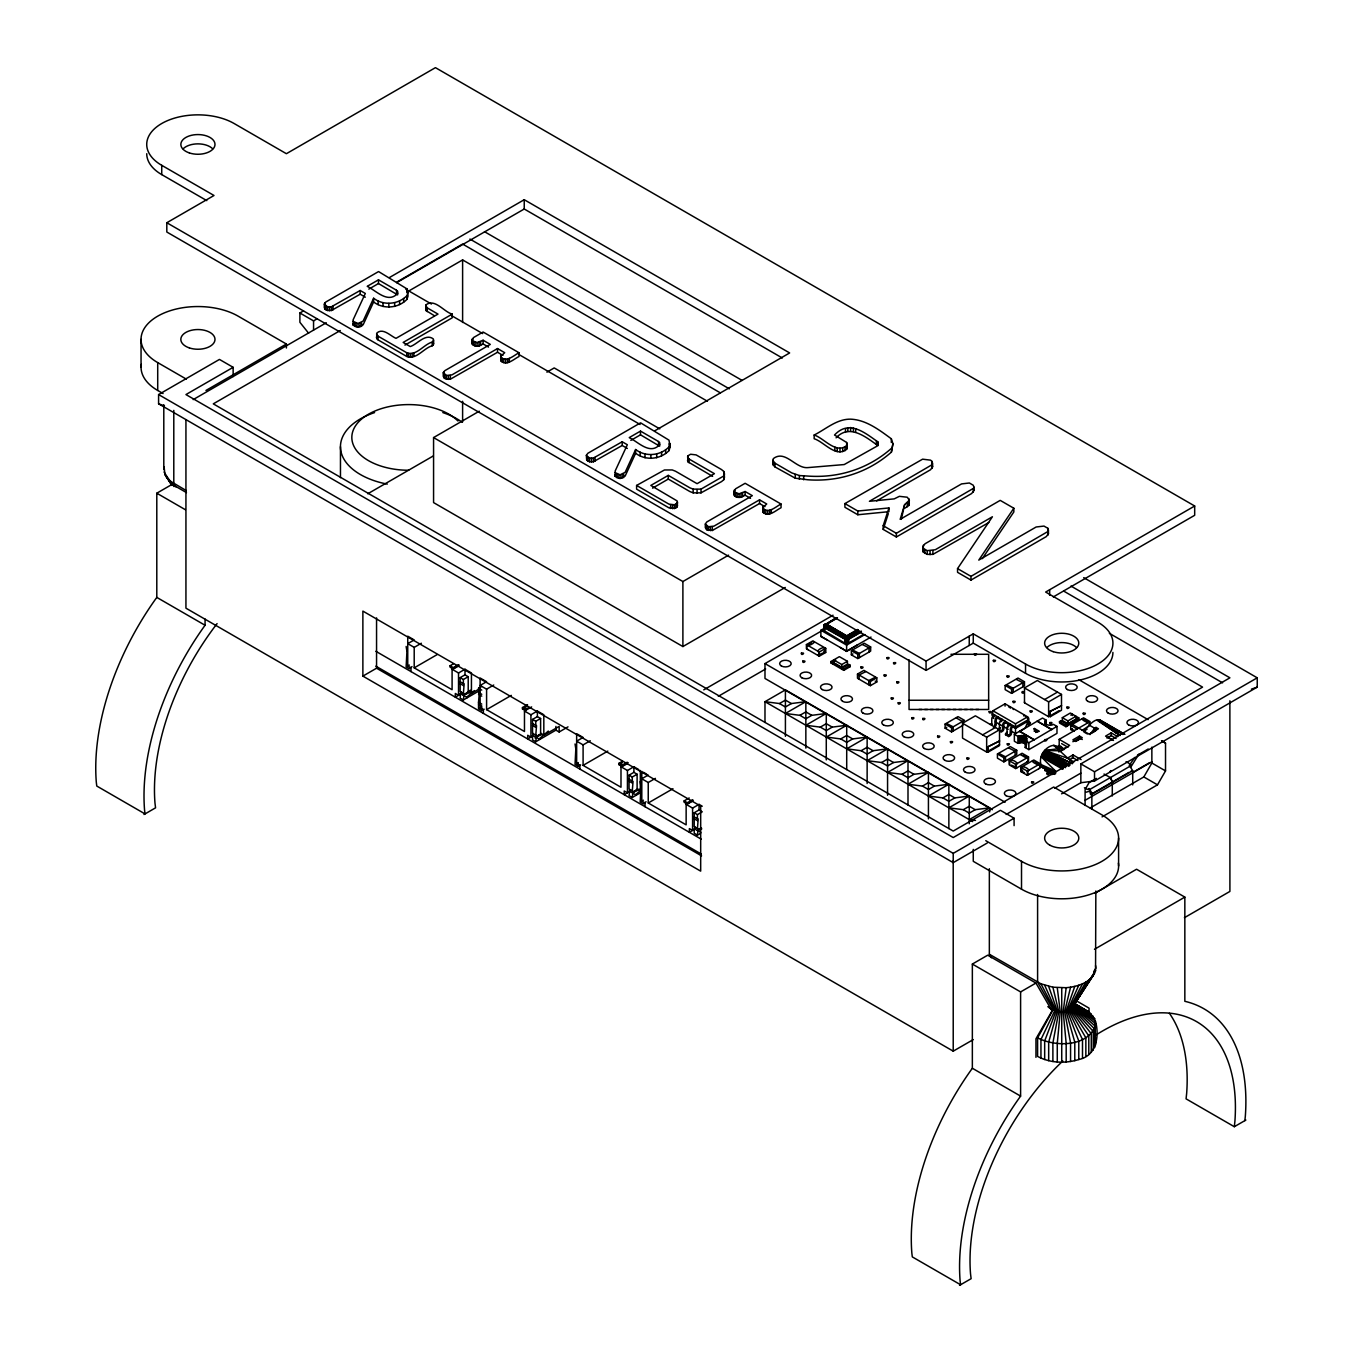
<?xml version="1.0" encoding="UTF-8"?>
<svg xmlns="http://www.w3.org/2000/svg" width="1353" height="1353" viewBox="0 0 1353 1353"><rect width="100%" height="100%" fill="white"/><g stroke="black" fill="none" stroke-linecap="round" stroke-linejoin="round"><path stroke-width="1.5" d="M859.29 631.699L845.963 638.362L824.078 625.272L826.582 624.223L846.623 635.792C850.056 637.804 849.633 645.888 844.576 643.013L823.689 630.397M1061.598 793.839L1080.844 782.727L1080.861 763.887L1229.911 677.819L1070.967 586.069M1085.089 805.458L1085.089 789.543L1089.114 782.575L1096.353 778.381M1052.042 771.836L1052.042 774.626L1044.804 770.449L1044.82 766.965M373.614 301.956L363.145 324.788L358.038 327.24L353.099 325.041L353.167 319.714L365.327 293.466L360.186 290.489L331.384 306.81L327.46 306.776L324.348 304.07L325.819 302.007L378.569 271.564L406.999 288.899L408.065 295.986L406.949 299.368C398.323 308.298 383.508 309.6 373.614 301.956L373.614 298.252C383.508 305.879 398.323 304.577 406.949 295.647L408.065 292.265M353.099 325.041L353.167 323.435M635.622 453.238L625.154 476.053L620.046 478.505L615.108 476.307L615.175 470.996L627.335 444.731L622.194 441.771L593.392 458.075L589.485 458.041L586.356 455.335L587.845 453.289L640.578 422.829L669.008 440.165L670.09 447.251L668.974 450.634C660.332 459.563 645.533 460.866 635.622 453.238L635.622 449.517C645.533 457.162 660.332 455.86 668.974 446.913L670.09 443.547M615.108 476.307L615.175 474.7M994.996 725.208L995.013 720.456A2.841 1.641 -60 0 1 996.755 717.445L997.821 716.819L996.231 719.813L996.214 724.481A1.996 1.15 -60 0 1 994.793 726.916M999.427 727.762L999.444 723.009A2.841 1.641 -60 0 1 1001.169 719.999L1002.235 719.373L1000.865 721.826M1007.055 732.176L1007.089 727.424A2.841 1.641 -60 0 1 1008.814 724.413L1009.879 723.787L1008.763 725.885M1008.273 727.035L1008.678 726.003M861.387 631.986L848.669 639.326L845.879 639.766L824.535 627.758L826.582 624.223L824.755 624.325L823.825 625.746L836.458 617.644M825.009 624.156L824.535 631.428M824.535 627.758C824.67 625.965 826.294 622.346 825.55 625.12L846.251 636.908L858.546 630.397M825.55 623.936L824.248 625.221L824.214 631.208M824.214 627.538C825.245 625.086 825.804 622.566 825.262 625.526L846.132 637.381L858.834 630.802M859.087 631.242L846.048 637.872L824.366 624.951L823.74 626.304L826.582 624.223L823.791 627.014L824.434 624.731M406.915 651.351L406.137 646.446M479.3 693.142L478.522 688.237L481.753 686.377M575.82 748.869L575.042 743.964M629.855 789.577L629.06 795.632L632.274 797.492L639.884 793.095M640.967 786.482L640.189 781.577M1169.398 1013.296A187.678 108.358 -60 0 1 1186.666 1093.292L1186.074 1098.856L1234.325 1126.711L1234.917 1121.147A187.678 108.358 -60 0 0 1094.459 1035.958M1244.861 1120.622L1245.335 1116.191A202.46 116.899 -60 0 0 1184.839 1001.305L1184.839 897.107L1136.571 869.235L1095.017 893.234M171.932 485.456L164.965 474.565L164.085 466.886M1037.599 894.485L1037.599 982.109L1053.158 1009.659L1037.599 1037.836L1037.599 1056.405C1050.097 1063.137 1065.386 1063.695 1078.781 1059.534C1096.387 1055.932 1099.549 1036.449 1095.558 1021.329L1072.963 1004.467C1071.119 1015.477 1053.953 1012.534 1047.848 1006.598M1093.258 1050.013L1093.258 1031.443L1072.185 1007.833L1095.558 970.744L1095.845 891.001M1037.599 1037.836C1055.526 1047.273 1089.537 1047.154 1095.845 1023.9L1073.047 1005.33M1093.258 975.716C1086.848 983.868 1076.075 986.794 1066.181 987.707L1063.204 1011.807L1066.181 1043.434L1066.181 1062.004M1073.014 762.923L1053.699 745.351C1066.891 753.3 1067.957 748.513 1053.699 745.351C1044.093 746.163 1035.603 761.282 1043.603 768.132M1070.561 987.216L1064.659 1011.638L1070.561 1042.926L1070.561 1061.513M994.979 725.276L993.39 727.728M999.377 727.897L997.821 730.282L999.224 729.47M1007.055 732.244L1005.465 734.696L1008.678 736.556L1010.082 735.744A1.996 1.15 -60 0 0 1011.486 733.309L1011.52 728.641L1013.093 725.648L1012.027 726.273A2.841 1.641 -60 0 0 1010.302 729.267L1010.15 734.29M993.795 718.443L992.189 714.959L992.95 710.782L1005.059 703.797L1027.603 716.819L1028.381 720.997L1025.168 727.965L1014.361 734.307L1014.361 741.258L1017.98 743.355L1022.039 742.493L1026.234 744.201M412.022 666.589L409.367 668.788L406.137 666.928L406.949 651.097M481.753 704.067L478.522 702.207L479.334 692.888M580.674 764.902L578.255 766.305L575.042 764.445L575.837 748.615M646.058 801.72L643.402 803.919L640.189 802.058L640.984 786.228M500.711 356.279L504.72 352.71L497.515 348.55L451.987 374.849L446.473 375.474L443.31 372.751L444.782 370.688L490.31 344.406L483.122 340.246L477.051 342.546L472.383 340.736L473.499 337.573L483.122 332.026L519.045 352.761L519.045 356.482C513.971 358.9 506.901 366.24 501.1 361.133L500.711 356.279L501.1 361.133M500.711 359.983L501.067 355.146M762.737 507.544L766.728 503.992L759.54 499.832L713.995 526.114L708.482 526.74L705.336 524.034L706.79 521.97L752.336 495.672L745.131 491.511L739.076 493.811L734.408 492.018L735.508 488.856L745.131 483.292L781.053 504.043L781.053 507.747C775.979 510.182 768.91 517.506 763.126 512.398L762.737 507.544L763.126 508.694C768.91 513.802 775.979 506.462 781.053 504.043M762.737 511.265L764.157 509.202M844.915 503.587L922.611 459.174L930.56 460.155L932.099 461.474L932.099 464.688L869.421 501.303L894.248 498.868L899.39 496.331L907.254 497.227L909.334 500.17L904.65 504.601L900.168 519.332L961.543 483.917L969.374 482.987L973.281 485.253L973.788 486.86L973.788 490.581L971.708 493.49L896.362 536.989L883.205 529.412L883.205 525.691L888.938 507.95L857.819 511.028L844.915 503.587L844.915 507.29L857.819 514.749L888.938 511.671L888.938 507.95M901.284 519.366L904.65 504.601M823.96 625.357L823.791 630.684M823.689 630.109L824.535 629.077M1026.69 738.738L1025.219 740.565L1028.838 742.662L1034.064 739.871L1019.587 731.28L1034.064 739.634M1019.587 731.516L1042.503 718.054L1046.123 720.134C1041.421 723.94 1050.554 726.899 1053.361 724.312L1056.981 726.409L1056.981 733.377L1028.838 749.63L1025.219 747.532L1025.219 736.387L1022.039 735.542L1017.98 736.387L1014.361 734.307M502.927 355.382L497.515 352.27L450.346 379.195L446.473 379.195L443.716 377.605L444.782 374.409M687.493 456.942L688.998 459.005L714.418 473.685L697.099 483.681L675.485 471.216L672.238 469.948L664.441 469.981L636.603 485.439L636.603 489.16L668.957 507.849L674.437 508.491L677.193 506.901L677.16 500.948L650.827 485.439L668.281 475.377L689.895 487.841L693.176 489.126L700.989 489.143L723.804 475.968L723.77 471.47L721.538 469.576L696.119 454.896L690.622 454.253L687.882 455.843L687.865 461.762L712.608 476.357M677.193 506.901L677.549 502.064M764.935 506.665L759.54 503.536L712.354 530.477L706.875 529.835L705.691 526.621M652.569 488.162L668.281 479.08L689.895 491.562L693.176 492.847L700.989 492.864L721.623 481.55L723.804 479.689L724.515 473.719M876.626 500.881L930.56 469.728L932.606 466.802L932.606 463.081M891.39 452.122L892.946 443.615L891.323 438.795C879.332 429.983 866.089 419.802 850.614 419.159C836.678 418.94 825.956 429.155 814.168 435.023L814.168 438.744C823.977 441.754 835.63 457.923 846.64 449.348L846.674 442.482L834.513 435.023C849.075 419.515 864.398 432.402 877.962 441.974L877.911 445.188L876.27 446.558L844.221 464.553L807.64 467.631C795.395 468.612 785.247 449.399 773.307 458.633L772.783 463.944L774.897 466.87L795.26 478.184L807.64 479.757C838.471 482.023 868.136 472.603 891.39 452.122L892.946 443.615M883.205 529.412L888.312 513.65M365.327 297.17L360.186 294.21L331.384 310.513L327.46 310.48L324.72 308.89L325.819 305.727M434.414 315.739L426.127 310.649L426.127 304.713C435.108 298.252 444.122 312.154 452.24 314.099L452.24 317.803L404.953 345.1M425.755 309.549L427.244 307.486M425.755 305.829L427.244 307.875L438 314.099L396.023 338.335C390.51 336.068 383.203 327.595 376.929 332.923L376.54 337.776L377.977 339.84L406.695 356.431C416.284 360.253 423.743 347.992 432.199 345.81L433.315 344.88L433.315 338.926C425.485 332.923 417.231 344.44 410.247 346.554L403.143 342.444L452.24 314.099M433.315 344.88L433.687 340.043M488.518 347.078L483.122 343.95L478.979 346.047L475.14 346.047L472.383 344.457L472.383 342.224M750.526 498.344L745.131 495.232L741.004 497.312L737.148 497.312L734.408 495.722L735.508 492.56M772.783 463.944L773.307 462.354M1013.837 508.238L978.777 560.108L1036.161 526.994L1043.992 526.08L1047.915 528.33L1047.915 531.509L970.98 576.361L957.552 568.598L992.409 516.761L935.278 549.741L927.228 550.654L923.287 548.388L922.78 546.781L924.978 543.805L1000.205 500.373L1013.837 508.238L1013.837 511.958L982.295 558.637M957.552 568.598L957.552 572.319L970.98 580.082L1046.326 536.583L1048.44 533.64L1048.44 529.919M904.65 508.305L908.81 505.481L909.334 500.17M973.264 492.171L973.788 486.86M993.051 717.817L993.795 716.819M1074.789 986.388L1066.063 1011.367L1074.789 1042.098L1074.789 1060.684M687.493 460.663L687.882 459.546M846.64 449.348L847.181 444.055M988.823 522.529L932.91 554.375L927.228 554.375L923.287 552.109L923.338 545.174M376.54 337.776L376.929 336.643M1138.82 754.213L1130.719 767.219M1078.781 985.238L1067.382 1010.995L1078.781 1040.964L1078.781 1059.534M373.614 298.252L363.145 321.067L358.038 323.519L353.099 321.321M635.622 449.517L625.154 472.332L620.046 474.802L615.108 472.603M535.061 737.977L539.323 734.527M1082.501 983.817L1068.616 1010.522L1082.501 1039.527L1082.501 1058.114M1044.804 770.449L1046.41 767.625M1092.497 793.873L1089.047 788.562L1090.619 794.532L1092.497 793.873L1132.715 770.669L1129.248 765.341L1134.879 757.443M1090.197 807.944L1143.826 776.943L1151.86 763.024L1151.86 747.127M1102.069 816.874L1157.491 784.841L1165.525 770.906L1165.525 743.101L1161.5 740.717M1085.85 982.109L1069.733 1009.947L1085.85 1037.836L1085.85 1056.405M1075.229 1001.795L1079.559 994.709M1093.681 971.725L1095.845 968.173L1095.558 965.602M1088.793 980.164L1070.713 1009.304L1088.793 1035.891L1088.793 1054.477M826.226 624.054L824.078 625.526M1086.51 984.916L1072.963 1006.175L1095.558 1026.47M1088.776 981.382L1095.558 970.744M1091.279 978.033L1071.542 1008.594L1091.279 1033.76L1091.279 1052.33M1094.695 973.281L1072.658 1007.021L1094.695 1029.007L1094.695 1047.577M479.943 690.402L463.369 699.975L464.164 693.7L460.155 691.586L460.155 677.633L464.992 674.843L468.206 676.703L468.206 691.586L471.436 693.463L479.943 688.542M539.796 739.431L535.771 741.765L536.549 735.491L532.541 733.377L532.541 719.424L537.378 716.633L540.608 718.494L540.608 733.377L543.821 735.254L559.144 726.409L559.144 731.99L555.914 730.13L539.796 739.431L532.541 735.254L533.234 733.444M632.274 797.492L633.052 791.217L629.06 789.103L629.06 775.151L633.897 772.343L637.111 774.22L637.111 789.103L640.341 790.964L640.341 770.483M694.901 826.784C693.548 832.264 706.723 830.827 697.421 835.105L698.199 828.814L694.207 826.717L694.207 812.764L699.044 809.957L702.258 811.817L697.421 814.624L694.207 812.764M1101.443 722.079C1097.283 714.418 1086.138 727.965 1083.939 731.973L1087.338 733.935M1089.994 734.611L1094.628 728.218L1096.031 727.407L1098.45 728.793L1089.114 734.189L1072.337 724.379L1071.119 725.529M1056.964 748.192L1059.196 745.418L1059.196 739.381L1090.028 721.589L1083.601 717.868L1070.73 725.309L1070.73 729.487L1073.944 731.33M1059.196 745.418L1061.615 746.822L1060.566 748.108L1061.615 747.516L1064.507 749.19M1092.649 732.649L1096.031 730.197L1096.031 727.407M823.96 625.864L837.473 617.932M1024.272 692.533C1021.058 694.952 1021.058 689.709 1024.272 692.11M1025.219 747.532C1027.384 745.469 1027.384 738.45 1025.219 736.387M466.802 697.083L474.413 690.571M539.204 738.873L548.32 731.06M635.707 794.6L640.273 790.693M636.603 485.439L668.957 504.128L674.437 504.77L677.193 503.181M891.39 448.401C868.136 468.882 838.471 478.319 807.64 476.053L799.386 475.546L791.776 472.907L774.897 463.149L772.783 460.223M973.264 488.45L896.362 533.285L883.205 525.691M376.54 334.056L377.977 336.136L406.695 352.71C416.284 356.532 423.743 344.288 432.199 342.106L433.315 341.159M814.168 435.023C823.977 438.034 835.63 454.202 846.64 445.644M463.369 695.324L470.269 690.233M637.5 789.002L632.494 792.74L640.257 789.154M697.421 830.438L700.972 827.867M463.369 693.463L464.164 683.925L460.155 681.811M463.369 699.975L460.155 698.114L460.849 691.654M484.171 709.175L481.753 710.579L478.522 708.718L478.522 702.207M535.771 735.254L536.549 725.715L532.541 723.618M632.274 790.964L633.052 781.442L629.06 779.328M697.421 828.577L698.199 819.055L694.207 816.941M824.248 625.221L836.78 617.661M825.871 623.953L846.369 636.485L858.225 630.041M1010.048 734.375L1008.678 735.153L1005.465 733.309M463.775 694.952L470.962 690.52M536.16 736.759L541.555 733.427M632.68 792.469L638.075 789.137M697.827 830.082L701.412 827.867M1112.91 652.417A51.177 29.546 0 0 1 1081.318 679.713A51.177 29.546 0 0 1 1025.54 673.304L973.264 643.132L926.061 670.378L166.808 232.023L166.808 222.738L214.011 195.492L161.734 165.32A51.177 29.546 0 0 1 161.734 123.512A51.177 29.546 0 0 1 234.12 123.512L286.396 153.701L435.446 67.65L1194.682 506.005L1194.682 515.29L1053.294 596.927M987.25 843.004L953.222 862.639L158.589 403.82L158.589 394.569L219.457 359.424L233.139 367.323L233.139 376.557M308.602 333.193L299.892 322.285L299.892 313L303.529 310.886M378.485 279.834L367.204 286.329C376.185 290.641 387.939 304.002 397.647 293.415L396.53 290.252L378.485 279.834L378.485 283.538L397.647 294.903L397.647 291.183M233.139 367.323L185.936 394.569L953.222 837.558L1000.425 810.312L1014.09 818.21L1014.09 825.634M299.892 313L313.558 320.881L317.194 318.784M368.828 289.119L378.485 283.538M389.326 277.602L524.237 199.703L789.645 352.947L654.734 430.829M205.96 390.459L286.396 344.034L286.396 348.009M193.191 399.609L326.293 322.758M397.19 281.83L462.608 244.064L720.202 392.776M396.615 282.676L524.237 209.005L782.322 358.004M340.296 330.521L213.284 403.854L953.222 831.063L1202.563 687.121L1109.375 633.322M407.845 291.538L462.608 259.911L707.433 401.249M205.064 619.014L205.064 625.255A202.46 116.899 -60 0 0 144.551 810.024L145.025 813.914L96.773 786.042L96.3 782.152A202.46 116.899 -60 0 1 156.796 597.4L156.796 493.202L172.152 484.34L186.46 492.593M501.1 357.412C506.901 362.519 513.971 355.179 519.045 352.761M785.264 587.439L682.893 646.548L433.569 502.589L433.569 437.577L479.266 411.194M546.9 372.16L554.206 367.931L659.774 428.867M367.762 493.777L433.332 455.927M640.493 431.1L629.23 437.611C638.193 441.907 649.947 455.268 659.655 444.68L658.539 441.518L640.493 431.1L640.493 434.82L659.655 446.186L659.655 442.465M586.356 455.335L586.728 460.172L589.485 461.762L593.392 461.796L622.194 445.475L627.335 448.452M630.836 440.401L640.493 434.82M362.875 676.111L700.685 871.146L700.685 806.134L362.875 611.099L362.875 676.111L376.557 668.213L701.581 855.874M410.974 671.578L410.974 667.858L407.743 665.997L407.743 636.198L414.204 639.935L407.743 643.656L414.204 647.377L421.358 643.233M144.01 814.506L155.561 807.826L154.969 802.955A187.678 108.358 -60 0 1 217.089 623.598M407.743 665.997L409.367 665.067M414.204 647.377L414.204 667.858L437.154 654.598M836.086 437.831C849.481 423.404 866.038 437.137 877.962 445.678L877.962 441.974M458.363 666.099L453.306 669.025L450.075 667.164L450.075 665.761L453.441 663.816M450.075 665.761L453.306 667.621L458.363 664.695M414.204 667.858L452.088 689.726L452.088 669.245L459.259 665.118M452.088 669.245L458.532 672.982L464.992 669.245L471.436 672.982L471.436 693.463M460.155 677.633L463.369 679.494L468.206 676.703M460.155 694.393L455.318 697.184L455.318 693.463L458.532 695.324L458.532 672.982M471.351 691.654L463.589 695.222M483.359 713.369L483.359 709.649L480.129 707.788L480.129 677.988L486.59 681.726L480.129 685.447L486.59 689.167L493.744 685.024M433.569 437.577L682.893 581.536L728.591 555.153M480.129 707.788L481.753 706.858L481.753 710.579M486.59 689.167L486.59 709.649L511.316 695.374M529.057 707.467L525.691 709.412L525.691 710.815L522.461 708.955L522.461 707.551L527.518 704.625M522.461 708.955L527.518 706.029M486.59 709.649L524.474 731.516L524.474 711.035L531.644 706.909M524.474 711.035L530.917 714.773L537.378 711.035L543.821 714.773L543.821 735.254M532.541 719.424L535.771 721.284L540.608 718.494M533.15 735.829L527.704 738.975L527.704 735.254L530.917 737.114L530.917 714.773M541.944 734.476L535.974 737.013M559.144 731.99L568.006 726.865M579.879 769.096L579.879 765.375L576.649 763.515L576.649 733.715L583.092 737.436L576.649 741.173L583.092 744.894L590.263 740.751M576.649 763.515L578.255 762.585L578.255 766.305M703.746 689.861L833.042 615.209M824.569 625.001L837.118 617.763M583.092 744.894L583.092 765.375L607.818 751.101M827.309 640.003L820.882 636.519L820.882 630.261L824.535 628.147M992.375 809.737L764.986 678.462L764.986 663.596L824.721 629.111M806.405 644.586L812.849 640.882L825.719 648.307L825.719 652.484L819.275 656.205L806.405 648.764L806.405 644.586L819.275 652.028L825.719 648.307M718.308 696.305L765.663 668.974M808.418 644.366L811.648 642.506M627.251 763.616L622.194 766.525L618.981 764.665L618.981 763.278L622.346 761.333M618.981 764.665L622.346 762.72M618.981 763.278L622.194 765.138L627.251 762.213M857.514 629.5L845.913 636.333L844.576 643.013M857.87 629.737L846.91 636.062L848.28 643.199M583.092 765.375L620.993 787.243L620.993 766.762L628.164 762.635M817.669 655.275L823.706 652.721M861.252 631.107L845.913 638.853L823.96 626.168M861.354 631.563L848.635 638.904L845.879 639.326L823.994 626.862M620.993 766.762L627.437 770.483L633.897 766.762L638.734 769.553M848.669 643.013L863.197 634.608M820.882 630.261L846.623 645.11L864.905 634.557M871.028 637.06L846.623 651.148L820.882 636.299M840.179 647.427L846.623 651.385L857.278 644.992M842.192 669.431L842.192 668.027L848.619 664.323L850.225 665.253L850.225 666.64L843.798 670.361L830.928 662.919L830.928 661.532L839.367 656.662L847.418 661.296L847.418 664.086L841.786 667.333L833.736 662.699L833.736 659.909L841.786 664.543L847.418 661.296M629.06 775.151L632.274 777.011L637.111 774.22M851.358 650.658L864.229 643.233L870.655 646.954L870.655 651.131L857.785 658.556L851.358 654.852L851.358 650.658L857.785 654.378L870.655 646.954M830.928 662.919L835.748 660.146M989.703 811.918L989.703 807.826L785.416 689.878L764.986 701.683L764.986 722.451M851.358 654.852L852.965 653.922M648.239 775.049L641.796 778.77L648.239 782.508L655.41 778.364M972.689 821.592L764.986 701.683L779.463 703.543L785.416 700.11L791.37 703.543L805.847 701.683L805.847 718.105M629.06 791.894L624.223 794.685L624.223 790.964L627.437 792.824L627.437 770.483M830.928 661.532L843.798 668.957L850.225 665.253M791.37 703.543L785.416 706.976L779.463 703.543M805.847 701.683L785.416 713.471L799.894 715.331L805.847 718.764L811.8 715.331L826.277 713.471L826.277 759.912M857.481 674.082L863.924 670.361L876.795 677.785L876.795 681.98L870.351 685.683L857.481 678.259L857.481 674.082L870.351 681.506L876.795 677.785M641.796 771.328L641.796 801.128L643.402 800.181M799.894 715.331L805.847 711.898L811.8 715.331M648.239 782.508L648.239 802.989L672.965 788.714M826.277 713.471L805.847 725.276L820.324 727.119L826.277 730.569L832.23 727.119L846.707 725.276L846.707 769.637M166.808 222.738L926.061 661.093L973.264 633.847L1025.54 664.019A51.177 29.546 0 0 0 1097.926 664.019A51.177 29.546 0 0 0 1097.926 622.228L1045.649 592.056L1194.682 506.005M692.398 801.23L687.341 804.139L684.128 802.278L684.128 800.891L689.184 797.966M684.128 800.891L687.341 802.752L692.398 799.826M648.239 802.989L686.14 824.856L686.14 804.375L693.311 800.249M820.324 727.119L826.277 723.686L832.23 727.119M686.14 804.375L692.584 808.096L699.044 804.375L702.258 806.236M846.707 725.276L826.277 737.064L840.754 738.924L846.707 742.357L852.661 738.924L867.138 737.064L867.138 753.486M840.754 738.924L846.707 735.491L852.661 738.924M694.799 829.169L689.37 832.298L689.37 828.577L692.584 830.438L692.584 808.096M701.818 828.848L697.641 830.353M867.138 737.064L846.707 748.852L861.184 750.712L867.138 754.145L873.091 750.712L887.568 748.852L887.568 795.293M861.184 750.712L867.138 747.279L873.091 750.712M887.568 748.852L867.138 760.657L881.615 762.517L887.568 765.95L893.521 762.517L907.998 760.657L907.998 805.018M1005.161 685.481L1018.031 678.039L1024.475 681.76L1024.475 685.937L1011.604 693.362L1005.161 689.658L1005.161 685.481L1011.604 689.184L1024.475 681.76M945.138 724.041L958.009 716.616L964.452 720.32L951.582 727.745L945.138 724.041L945.138 728.218L951.582 731.939L962.846 725.428M881.615 762.517L887.568 759.067L893.521 762.517M945.138 728.218L946.745 727.288M999.529 744.607L986.658 752.048L962.524 738.112L962.524 723.246L975.395 715.822L1001.034 730.755L1001.034 732.142L1002.438 731.33A1.996 1.15 -60 0 0 1003.841 728.895L1003.909 724.092L1005.465 722.62L1015.511 728.421L1028.381 720.997M1059.078 710.68L1048.626 716.718L1024.492 702.782L1024.492 687.933L1037.362 680.508L1061.496 694.427L1061.496 710.224L1050.232 716.718L1049.421 711.712L1061.496 705.674L1049.421 711.712M907.998 760.657L887.568 772.445L902.045 774.305L907.998 777.738L913.951 774.305L928.429 772.445L928.429 788.867M1024.492 702.782L1024.492 701.869M902.045 774.305L907.998 770.872L913.951 774.305M990.176 724.481L991.766 723.415L991.8 718.595A2.841 1.641 -60 0 1 993.525 715.585L994.607 714.959L994.607 716.346L992.189 714.959M982.633 734.865L995.504 727.44M1044.601 699.535L1057.471 692.11M962.524 723.246L986.658 737.182L999.529 729.757L999.529 745.537L988.265 752.048L987.453 747.025L999.529 740.987L987.453 747.025M1024.492 687.933L1048.626 701.869L1061.496 694.427M928.429 772.445L907.998 784.25L922.475 786.093L928.429 789.543L934.382 786.093L948.859 784.25L948.859 800.672M1001.034 730.755L1002.624 729.69L1002.658 724.87A2.841 1.641 -60 0 1 1004.383 721.859L1005.465 721.234L1005.465 722.62M992.95 710.782L1015.511 723.804L1027.603 716.819M1028.381 719.61L1015.511 727.035L992.189 713.572M1005.465 734.696L1006.869 733.884A1.996 1.15 -60 0 0 1007.224 733.614M1027.57 724.007A1.996 1.15 -60 0 0 1028.99 724.836L1030.394 722.62L1028.957 723.449M922.475 786.093L928.429 782.66L934.382 786.093M997.432 753.993L1010.302 746.568L1016.746 750.289L1016.746 754.467L1003.875 761.891L997.432 758.17L997.432 753.993L1003.875 757.714L1016.746 750.289M1062.325 717.665L1067.957 720.912L1075.99 716.261L1075.99 719.052L1067.957 723.703L1062.325 720.456L1062.325 717.665L1070.358 713.014L1078.815 717.902L1078.815 719.289L1065.944 726.713L1059.5 723.009L1059.5 721.606L1061.107 720.675L1067.551 724.396L1067.551 725.783M948.859 784.25L928.429 796.038L942.906 797.898L948.859 801.331L954.795 797.898L969.272 796.038L969.272 823.774M1070.764 715.111L1072.371 714.181L1072.371 715.568M1037.277 721.064L1051.755 729.419L1056.981 726.409M1034.064 739.871L1051.755 729.419M1059.5 721.606L1065.944 725.326L1078.815 717.902M942.906 797.898L948.859 794.465L954.795 797.898M1009.237 760.69L1022.09 753.249L1028.534 756.97L1028.534 761.147L1015.663 768.572L1009.237 764.868L1009.237 760.69L1015.663 764.394L1028.534 756.97M1070.73 729.487L1072.337 728.557M1089.622 722.282C1088.353 723.94 1079.254 718.68 1083.195 718.561L1089.622 722.282L1089.622 725.529L1081.977 730.417M1011.232 765.088L1017.27 767.658M969.272 796.038L948.859 807.826L963.336 809.686L969.272 813.119L975.225 809.686L989.703 807.826L969.272 819.63L975.479 820.425M1020.923 767.439L1033.777 759.997L1040.22 763.718L1040.22 767.895L1027.35 775.32L1020.923 771.616L1020.923 767.439L1027.35 771.142L1040.22 763.718M1083.804 731.127L1087.034 729.267M1033.388 760.69C1029.447 760.809 1038.546 766.069 1039.814 764.411L1039.814 767.658L1038.614 768.825M1079.474 736.049L1072.878 739.854L1075.686 741.478L1082.282 737.673L1079.474 736.049L1079.474 737.892L1072.878 741.715M1028.957 774.39L1027.756 774.626L1027.756 771.379C1031.696 770.026 1022.58 764.766 1021.312 767.658L1021.312 770.922L1022.53 770.212M1020.923 771.616L1022.53 770.686M1059.636 751.439L1067.399 746.957M1089.977 733.918L1096.201 730.332M963.336 809.686L969.272 806.253L975.225 809.686M1062.173 750.391L1058.655 751.845L1059.331 748.598L1044.922 750.475L1067.365 758.17L1072.997 754.923L1081.165 759.642M1117.73 736.641L1111.202 732.852L1105.57 736.117L1112.115 739.888M1070.172 759.321L1072.997 757.697L1072.997 754.923M1106.974 738.078L1111.202 735.643L1116.107 738.484M1006.158 814.455L1053.683 787.023L1101.934 814.878A56.877 32.827 0 0 1 1101.934 861.32A56.877 32.827 0 0 1 1021.515 861.32L985.762 840.687M1054.596 788.258L1080.861 773.104M158.589 394.569L953.222 853.354L1014.09 818.21M1080.861 763.887L1094.526 771.768L1257.241 677.819L1257.241 687.121L1094.526 781.002L1080.844 782.727M1137.366 755.278L1148.223 749.004M1089.047 788.562L1087.423 789.492L1084.413 787.75M1090.197 789.239L1130.415 766.018M1090.619 794.532L1129.011 772.36M1149.729 762.618L1132.715 772.445L1132.715 784.909M1084.869 800.435L1151.843 761.773M972.35 964.063L1020.602 991.918L1020.602 1096.116A202.46 116.899 -60 0 0 960.106 1280.868L960.579 1284.758L912.311 1256.903L911.837 1253.013A202.46 116.899 -60 0 1 972.35 1068.261L972.35 964.063L987.707 955.184L1035.958 983.056L1052.042 1010.911L1035.958 1038.783L1035.958 1057.353M1020.602 991.918L1035.958 983.056M1094.476 949.282L1184.839 897.107M185.936 419.616L185.936 608.173L953.222 1051.163L973.247 1039.611M1184.399 917.706L1229.911 891.424L1229.877 700.786M959.548 1285.35L971.116 1278.686L970.524 1273.799A187.678 108.358 -60 0 1 1062.815 1061.023M1234.325 1126.711L1245.876 1120.047M1089.047 791.353L1085.664 792.317M1023.595 715.872L1023.815 715.754A2.841 1.641 -60 0 1 1025.506 716.481M1026.809 717.716L1027.028 717.614A2.841 1.641 -60 0 1 1028.77 718.612L1028.787 723.348M1110.136 771.836L1110.779 770.635M1251.39 689.151L1257.241 687.121M1130.82 771.311L1132.715 770.669M1110.644 782.964L1112.69 782.22L1110.39 777.569L1103.997 774.051M1109.781 772.056L1111.033 770.635M989.347 868.711L989.347 954.254L1040.947 983.817L1052.888 987.216L1066.181 987.707M826.582 624.223L846.826 636.079L847.841 643.335M950.939 654.294L988.654 654.294L988.654 709.479L909.047 709.479L909.047 659.824M909.047 700.262L988.654 700.262M158.589 403.82L164.457 405.866M1055.577 771.092L1041.184 764.614L1055.577 772.918L1055.577 771.092L1041.235 756.851L1062.832 769.316M1050.791 772.275L1053.615 773.848M484.526 231.701L742.104 380.413M1083.702 577.63L1257.241 677.819M469.914 239.058L729.335 388.835M1063.661 591.075L1222.588 682.842M405.815 289.221L431.438 304.019M451.564 315.638L482.683 333.599M519.298 354.74L640.104 424.487M1078.984 679.764L1148.105 719.661M1162.109 741.123L1165.525 743.101M146.733 153.701A51.177 29.546 0 0 0 161.734 174.605L206.789 200.616M1099.685 719.779L1124.884 734.324M1099.093 719.695L1124.428 734.324M1098.45 719.762L1123.65 734.307M1122.973 734.51L1097.773 719.965L1119.912 735.356M1088.996 724.971L1094.628 728.218L1095.304 730.688M1108.09 737.334L1113.485 740.446M1151.86 763.024L1165.525 770.906M1070.73 725.309L1077.157 729.013M1071.119 728.777L1074.35 730.637M1126.068 761.654L1130.854 764.411M1079.474 737.892L1082.282 739.516M1143.826 776.943L1157.491 784.841M1037.277 721.301L1051.755 729.656M1027.181 720.76L1030.394 722.62M1059.196 739.381L1069.648 745.418L1060.329 750.814L1044.922 750.475L1070.122 765.037M1061.615 743.609L1068.041 747.279M1072.354 757.376L1077.901 760.538M996.129 717.242L1002.235 720.76M1067.365 758.17L1073.91 761.942M995.402 721.927L1008.205 729.318M1011.858 731.432L1015.511 733.529L1015.511 723.804M1044.245 751.05L1069.445 765.612M1043.603 751.727L1068.802 766.288M1043.011 752.488L1066.401 766.001M1042.486 753.317L1065.876 766.83M1042.03 754.196L1065.437 767.692M1041.658 755.075L1063.272 767.557M1041.404 755.972L1063.001 768.453M1023.308 754.873L1026.521 756.733M1034.994 761.621L1038.208 763.481M1041.235 765.375L1055.628 773.696M1041.404 766.069L1054.004 773.341M1041.658 766.661L1054.258 773.933M1054.63 774.406L1042.03 767.134L1045.717 769.35M813.254 641.576C817.195 641.677 808.079 646.937 806.811 645.296L806.811 648.544L808.029 649.694M824.112 651.097L825.313 651.791L825.313 648.544C824.045 645.652 814.946 650.911 818.886 652.247L818.886 655.512M824.112 651.554L825.719 652.484M848.619 665.71L850.225 666.64M875.171 681.049L876.795 681.98M286.396 344.034L238.145 316.162A56.877 32.827 0 0 0 157.709 316.162A56.877 32.827 0 0 0 157.709 362.604L157.709 390.459L163.07 393.554M1021.312 770.922L1024.542 772.766M764.986 663.596L1005.093 802.228M157.709 362.604L186.308 379.111M1118.39 863.096A56.877 32.827 0 0 1 1085.766 895.72A56.877 32.827 0 0 1 1021.515 889.175L973.264 861.32L973.264 849.38M1076.531 1000.899L1089.047 1008.137L1089.047 1014.327M186.308 490.615L170.85 481.465L166.402 477M1074.231 1003.25L1088.793 1011.909L1094.695 1018.809L1095.558 1045.04M643.402 772.259L646.633 774.119M156.796 493.202L185.395 509.726M522.461 707.551L525.691 709.412M478.522 688.237L481.753 690.098M478.522 692.432L481.753 694.292M460.155 683.688L463.369 685.548M478.522 694.292L481.753 696.152M532.541 725.479L535.771 727.339M629.06 781.188L632.274 783.049M694.207 818.802L697.421 820.662M460.155 693.463L467.411 697.641M478.522 704.067L481.753 705.928M629.06 790.964L636.316 795.158M641.796 801.128L645.026 802.989L645.026 806.709M535.771 741.765L532.541 739.905L532.541 735.254M697.421 835.105L694.207 833.228L694.207 828.577M375.846 651.3L701.226 839.148M375.846 666.166L701.226 854.014M156.796 597.4L205.064 625.255M972.35 1068.261L1020.602 1096.116M1074.333 1003.452L1088.793 1011.909M1073.335 1003.148L1091.279 1014.057M1073.944 1003.96L1093.258 1016.357M1097.08 720.303L1119.81 735.406M1120.284 735.44L1097.773 719.965L1120.098 735.389M1074.367 1004.805L1094.695 1018.809M164.965 474.565L171.56 484.695M168.364 479.317L171.662 484.408M164.085 472.045L170.867 482.666M1026.234 737.233L1026.69 738.214M170.85 481.465L174.047 486.606M175.873 486.911L173.793 483.393L173.793 410.382M989.347 954.254L991.36 957.738M1040.947 983.817L1054.833 1010.522L1040.947 1039.527L1040.947 1058.114M1110.221 777.671L1112.521 782.322M1044.668 985.238L1056.067 1010.995L1044.668 1040.964L1044.668 1059.534M1048.676 986.388L1057.386 1011.367L1048.676 1042.098L1048.676 1060.684M724.515 477.44L723.77 471.47M677.16 504.669L677.549 505.785M1047.915 532.05L1048.44 533.64M433.315 342.647L433.687 343.763M847.181 447.775L846.674 442.482M932.099 465.195L932.606 466.802M669.008 443.885L670.09 447.251M973.281 488.974L973.788 490.581M908.827 502.284L909.334 503.891M1052.888 987.216L1058.79 1011.638L1052.888 1042.926L1052.888 1061.513M1057.268 987.707L1060.245 1011.807L1057.268 1043.434L1057.268 1062.004M1095.558 1039.899L1095.845 1042.47M1010.285 708.177L1010.268 707.94A2.841 1.641 -60 0 0 1010.014 707.213M1118.593 838.099L1118.593 865.954M1112.284 783.505L1112.284 795.97M1111.202 732.852L1111.202 735.643M1094.526 771.768L1094.526 781.002M1091.854 794.566L1091.854 809.111M1077.208 718.815L1077.208 720.219M1067.957 720.912L1067.957 723.703M1065.944 725.326L1065.944 726.713M1061.733 987.876L1061.733 1062.173M1061.107 720.675L1061.107 722.079M1050.232 712.168L1050.232 716.718M1049.657 589.722L1049.657 595.303M1048.626 701.869L1048.626 716.718M1047.915 528.33L1047.915 535.23M1046.123 720.134L1046.123 725.36M1045.565 720.54L1045.565 724.007M1045.108 720.98L1045.108 724.464M1044.804 721.47L1044.804 724.937M1028.838 742.662L1028.838 749.63M1027.35 771.142L1027.35 775.32M1026.927 762.077L1028.128 760.91L1028.128 757.663L1026.927 758.356L1020.483 754.653M1026.538 737.706L1026.538 741.19M1025.794 736.776L1025.794 747.144M1025.54 664.019L1025.54 673.304M1024.542 736.066L1024.542 743.017M1023.764 735.795L1023.764 742.763M1022.868 686.867L1022.868 682.69L1016.424 679.443M1022.919 735.626L1022.919 742.594M1022.039 735.542L1022.039 742.493M1021.515 861.32L1021.515 889.175M1021.16 735.542L1021.16 742.493M1020.28 735.626L1020.28 742.594M1019.435 735.795L1019.435 742.763M1018.657 736.066L1018.657 743.017M1017.98 736.387L1017.98 743.355M1016.069 767.878L1016.069 764.631C1020.01 763.278 1010.894 758.018 1009.626 760.91L1009.626 764.174M1015.663 764.394L1015.663 768.572M1015.139 755.397L1015.139 751.219L1008.695 747.955M1013.211 692.432L1013.211 688.254L1006.784 685.007M1011.604 689.184L1011.604 693.362M1008.678 735.153L1008.678 736.556M1005.482 760.961L1005.482 756.784L999.055 753.536M1005.059 703.797L1005.059 706.131M1003.875 757.714L1003.875 761.891M988.265 747.499L988.265 752.048M986.658 737.182L986.658 752.048M978.709 709.479L975.868 709.479M973.264 633.847L973.264 643.132M973.027 709.479L970.186 709.479M970.98 576.361L970.98 580.082M969.238 636.164L969.238 645.449M967.327 709.479L964.486 709.479M962.846 721.724L956.402 718.003M961.645 709.479L958.803 709.479M955.962 709.479L953.121 709.479M953.222 853.354L953.222 862.639M953.188 731.009L953.188 726.832L946.745 723.567M953.205 860.643L953.222 1051.163M951.582 727.745L951.582 731.939M950.28 709.479L947.421 709.479M948.859 801.331L948.859 828.611M944.58 709.479L941.739 709.479M938.897 709.479L936.056 709.479M933.215 709.479L930.374 709.479M932.91 550.654L932.91 554.375M932.099 461.474L932.099 468.409M930.069 550.959L930.069 554.679M928.429 789.543L928.429 818.886M927.532 709.479L924.674 709.479M927.228 550.654L927.228 554.375M926.061 661.093L926.061 670.378M924.86 549.741L924.86 553.445M923.287 548.388L923.287 552.109M922.78 546.781L922.78 550.502M921.833 709.479L918.991 709.479M908.827 498.564L908.81 505.481M907.254 503.096L907.254 506.8M896.362 533.285L896.362 536.989M891.323 438.795L891.323 442.516M876.389 440.621L876.389 444.342M875.171 677.329L868.744 680.576L868.744 684.753M870.351 681.506L870.351 685.683M869.049 652.061L869.049 647.884L862.622 644.637M867.138 754.145L867.138 783.505M865.531 671.764L859.087 675.012L859.087 679.189M859.392 657.626L859.392 653.448L852.965 650.201M857.819 511.028L857.819 514.749M857.785 654.378L857.785 658.556M855.688 428.664L855.688 432.385M853.388 427.785L853.388 431.489M850.614 427.48L850.614 431.201M847.824 427.785L847.824 431.489M847.367 643.436C849.244 635.183 843.579 634.625 844.965 643.199M846.877 643.487L846.623 635.792L845.405 643.335M846.623 645.11L846.623 651.385M846.369 643.487L846.623 635.792L845.879 643.436M845.524 428.664L845.524 432.385M845.033 446.98L845.033 450.701M843.798 668.957L843.798 670.361M842.716 447.894L842.716 451.614M841.786 664.543L841.786 667.333M839.993 448.215L839.993 451.936M837.236 447.911L837.236 451.631M834.869 446.98L834.869 450.701M832.535 662.463L832.535 663.849M823.876 625.627L823.96 630.955M819.275 652.028L819.275 656.205M805.847 718.764L805.847 748.124M803.665 476.087L803.665 479.791M799.386 475.546L799.386 479.25M795.26 474.463L795.26 478.184M785.416 689.878L785.416 736.32M774.897 463.149L774.897 466.87M773.307 461.813L773.307 465.533M771.345 509.641L771.345 513.345M769.722 510.284L769.722 513.988M767.777 510.487L767.777 514.191M765.849 510.267L765.849 513.971M764.242 509.641L764.242 513.345M763.075 506.411L763.126 512.398M759.54 499.832L759.54 503.536M745.131 491.511L745.131 495.232M742.628 492.949L742.628 496.669M741.004 493.591L741.004 497.312M739.076 493.811L739.076 497.532M737.148 493.591L737.148 497.312M735.508 492.949L735.508 496.669M734.408 489.786L734.408 495.722M734.036 490.902L734.036 494.623M723.804 475.968L723.804 479.689M712.354 526.757L712.354 530.477M710.41 526.96L710.41 530.68M708.482 526.74L708.482 530.461M706.875 526.114L706.875 529.835M705.725 525.15L705.725 528.871M705.336 524.034L705.336 527.738M700.989 489.143L700.989 492.864M699.044 804.375L699.044 809.957M697.421 814.624L697.421 818.802M697.066 489.566L697.066 493.287M693.176 489.126L693.176 492.847M688.998 459.005L688.998 462.726M687.882 455.843L687.865 461.762M687.341 802.752L687.341 804.139M682.893 581.536L682.893 646.548M676.077 504.128L676.077 507.849M674.437 504.77L674.437 508.491M672.492 504.973L672.492 508.694M670.564 504.754L670.564 508.474M668.974 446.913L668.974 450.634M668.281 475.377L668.281 479.08M665.659 449.737L665.659 453.458M661.583 452.088L661.583 455.809M658.539 441.518L658.539 445.238M656.679 454.016L656.679 457.737M650.861 454.676L650.861 458.379M645.026 454.033L645.026 457.754M640.155 452.139L640.155 455.843M633.897 766.762L633.897 772.343M632.274 777.011L632.274 781.188M623.632 474.007L623.632 477.71M622.194 441.771L622.194 445.475M622.025 474.615L622.025 478.336M622.194 765.138L622.194 766.525M620.046 474.802L620.046 478.505M618.101 474.565L618.101 478.286M616.511 473.939L616.511 477.66M595.032 457.449L595.032 461.153M593.392 458.075L593.392 461.796M591.43 458.278L591.43 461.982M589.485 458.041L589.485 461.762M587.845 457.399L587.845 461.102M586.728 456.451L586.728 460.172M555.914 726.409L555.914 730.13M537.378 711.035L537.378 716.633M535.771 721.284L535.771 725.479M524.237 199.703L524.237 209.005M509.337 358.359L509.337 362.08M507.696 359.002L507.696 362.722M505.751 359.205L505.751 362.925M503.823 358.985L503.823 362.705M502.217 358.359L502.217 362.08M497.515 348.55L497.515 352.27M483.122 340.246L483.122 343.95M480.619 341.683L480.619 345.404M478.979 342.326L478.979 346.047M477.051 342.546L477.051 346.25M475.14 342.326L475.14 346.047M473.499 341.683L473.499 345.404M472.383 338.521L472.383 344.457M472.011 339.637L472.011 343.341M464.992 669.245L464.992 674.843M463.369 679.494L463.369 683.688M462.608 259.911L462.608 322.454M462.608 401.283L462.608 421.916M453.306 667.621L453.306 669.025M450.346 375.491L450.346 379.195M448.401 375.694L448.401 379.415M446.473 375.474L446.473 379.195M444.866 374.849L444.866 378.569M443.666 371.635L443.716 377.605M443.31 372.751L443.31 376.472M432.199 342.106L432.199 345.81M427.244 307.875L427.244 311.596M426.127 304.713L426.127 310.649M413.815 352.71L413.815 356.431M412.175 353.353L412.175 357.074M410.247 353.573L410.247 357.293M408.318 353.353L408.318 357.074M406.999 288.899L406.999 292.603M406.949 295.647L406.949 299.368M406.695 352.71L406.695 356.431M403.651 298.472L403.651 302.176M399.575 300.823L399.575 304.526M396.53 290.252L396.53 293.956M394.67 302.751L394.67 306.454M388.835 303.393L388.835 307.114M383.017 302.768L383.017 306.488M378.147 300.856L378.147 304.577M377.977 336.136L377.977 339.84M376.878 335.189L376.878 338.893M376.557 617.881L376.557 668.213M361.623 322.724L361.623 326.445M360.186 290.489L360.186 294.21M359.999 323.35L359.999 327.054M358.038 323.519L358.038 327.24M356.076 323.282L356.076 327.003M354.486 322.674L354.486 326.394M340.466 446.693L340.466 477.66M333.024 306.167L333.024 309.888M331.384 306.81L331.384 310.513M329.422 306.996L329.422 310.716M327.46 306.776L327.46 310.48M325.819 306.116L325.819 309.837M324.72 302.954L324.72 308.89M324.348 304.07L324.348 307.791M313.558 320.881L313.558 330.115M163.798 404.801L163.798 469.474M161.734 165.32L161.734 174.605M141.05 339.383L141.05 367.255M157.709 390.459A56.877 32.827 0 0 1 141.27 364.38M1046.951 647.495A17.065 9.843 0 0 1 1076.498 647.495M183.145 148.779A17.065 9.843 0 0 1 212.692 148.779M387.262 484.103A68.242 39.406 0 0 1 340.804 450.718A68.242 39.406 0 0 1 374.578 412.58M442.82 412.58A68.242 39.406 0 0 1 462.049 422.136M408.707 470.252A56.877 32.827 0 0 1 359.458 421.003A56.877 32.827 0 0 1 457.957 421.003M992.442 724.227A1.996 1.15 -60 0 1 992.121 724.633M1000.527 727.711A1.996 1.15 -60 0 1 1000.087 728.641M1012.72 708.701A2.841 1.641 -60 0 1 1013.431 709.513M1008.543 706.926A2.841 1.641 -60 0 1 1009.693 706.926M801.382 653.11C800.705 656.628 806.591 652.095 801.382 653.11M802.803 661.093C802.126 664.594 808.012 660.078 802.803 661.093M860.88 667.029C860.22 670.53 866.106 666.014 860.88 667.029M886.942 657.626C886.266 661.127 892.151 656.611 886.942 657.626M893.572 662.699C892.895 666.2 898.781 661.685 893.572 662.699M884.152 674.978C883.475 678.496 889.361 673.963 884.152 674.978M896.751 681.878C896.092 685.396 901.977 680.863 896.751 681.878M891.255 697.962C890.578 701.463 896.464 696.947 891.255 697.962M898.189 702.765C897.513 706.266 903.398 701.75 898.189 702.765M974.431 653.905C973.754 657.406 979.64 652.89 974.431 653.905M911.753 717.75C911.076 721.25 916.962 716.718 911.753 717.75M922.746 718.477C922.07 721.978 927.955 717.445 922.746 718.477M993.339 660.332C992.679 663.833 998.565 659.3 993.339 660.332M937.612 736.133C936.952 739.651 942.821 735.119 937.612 736.133M1007.072 675.993C1006.395 679.494 1012.281 674.978 1007.072 675.993M950.449 741.63C949.772 745.131 955.658 740.615 950.449 741.63M989.178 711.61C988.502 715.111 994.387 710.596 989.178 711.61M1013.042 701.361C1012.365 704.879 1018.251 700.347 1013.042 701.361M966.938 758.069C966.262 761.57 972.147 757.037 966.938 758.069M1030.174 710.934C1029.498 714.435 1035.383 709.919 1030.174 710.934M1007.275 743.812C1006.598 747.313 1012.484 742.78 1007.275 743.812M1049.793 722.587C1049.116 726.087 1055.002 721.572 1049.793 722.587M1066.925 707.145C1066.265 710.646 1072.134 706.131 1066.925 707.145M1044.651 739.651C1043.992 743.152 1049.877 738.637 1044.651 739.651M1083.212 713.217C1082.552 716.735 1088.421 712.202 1083.212 713.217M1031.595 781.899C1030.918 785.416 1036.804 780.884 1031.595 781.899M1046.918 773.29C1046.241 776.791 1052.127 772.275 1046.918 773.29M1034.47 728.489L1033.658 728.963L1035.671 730.13L1034.064 731.043L1037.683 731.28L1035.671 732.447L1039.29 731.28L1034.47 728.489M1079.474 738.823L1076.176 740.734L1079.474 738.873M1072.219 763.549L1044.922 750.475L1072.303 763.65M189.386 347.924A17.065 9.843 0 0 0 214.992 339.383A17.065 9.843 0 0 0 189.386 330.859A17.065 9.843 0 0 0 189.386 347.924M1049.657 845.067A17.065 9.843 0 0 0 1078.206 840.653A17.065 9.843 0 0 0 1057.319 828.577A17.065 9.843 0 0 0 1049.657 845.067M189.386 152.94A17.065 9.843 0 0 0 214.992 144.416A17.065 9.843 0 0 0 189.386 135.892A17.065 9.843 0 0 0 189.386 152.94M1053.192 651.656A17.065 9.843 0 0 0 1078.781 643.132A17.065 9.843 0 0 0 1053.192 634.591A17.065 9.843 0 0 0 1053.192 651.656M1006.057 795.699A5.784 3.332 0 0 0 1015.714 794.211A5.784 3.332 0 0 0 1008.645 790.118A5.784 3.332 0 0 0 1006.057 795.699M985.627 783.911A5.784 3.332 0 0 0 995.284 782.406A5.784 3.332 0 0 0 988.214 778.33A5.784 3.332 0 0 0 985.627 783.911M965.196 772.106A5.784 3.332 0 0 0 974.853 770.618A5.784 3.332 0 0 0 967.784 766.525A5.784 3.332 0 0 0 965.196 772.106M944.766 760.318A5.784 3.332 0 0 0 954.44 758.83A5.784 3.332 0 0 0 947.354 754.737A5.784 3.332 0 0 0 944.766 760.318M924.336 748.53A5.784 3.332 0 0 0 934.01 747.025A5.784 3.332 0 0 0 926.923 742.949A5.784 3.332 0 0 0 924.336 748.53M903.905 736.725A5.784 3.332 0 0 0 913.579 735.237A5.784 3.332 0 0 0 906.493 731.144A5.784 3.332 0 0 0 903.905 736.725M883.475 724.937A5.784 3.332 0 0 0 893.149 723.432A5.784 3.332 0 0 0 886.063 719.356A5.784 3.332 0 0 0 883.475 724.937M863.045 713.132A5.784 3.332 0 0 0 872.719 711.644A5.784 3.332 0 0 0 865.632 707.551A5.784 3.332 0 0 0 863.045 713.132M842.615 701.344A5.784 3.332 0 0 0 852.289 699.856A5.784 3.332 0 0 0 845.219 695.763A5.784 3.332 0 0 0 842.615 701.344M822.184 689.556A5.784 3.332 0 0 0 831.858 688.051A5.784 3.332 0 0 0 824.789 683.975A5.784 3.332 0 0 0 822.184 689.556M801.771 677.752A5.784 3.332 0 0 0 811.428 676.263A5.784 3.332 0 0 0 804.359 672.17A5.784 3.332 0 0 0 801.771 677.752M781.341 665.964A5.784 3.332 0 0 0 790.998 664.458A5.784 3.332 0 0 0 783.928 660.382A5.784 3.332 0 0 0 781.341 665.964M1067.331 689.556A5.784 3.332 0 0 0 1077.005 688.051A5.784 3.332 0 0 0 1069.935 683.975A5.784 3.332 0 0 0 1067.331 689.556M1087.761 701.344A5.784 3.332 0 0 0 1097.435 699.856A5.784 3.332 0 0 0 1090.366 695.763A5.784 3.332 0 0 0 1087.761 701.344M1108.192 713.132A5.784 3.332 0 0 0 1117.866 711.644A5.784 3.332 0 0 0 1110.779 707.551A5.784 3.332 0 0 0 1108.192 713.132M1128.622 724.937A5.784 3.332 0 0 0 1138.296 723.432A5.784 3.332 0 0 0 1131.209 719.356A5.784 3.332 0 0 0 1128.622 724.937"/></g></svg>
